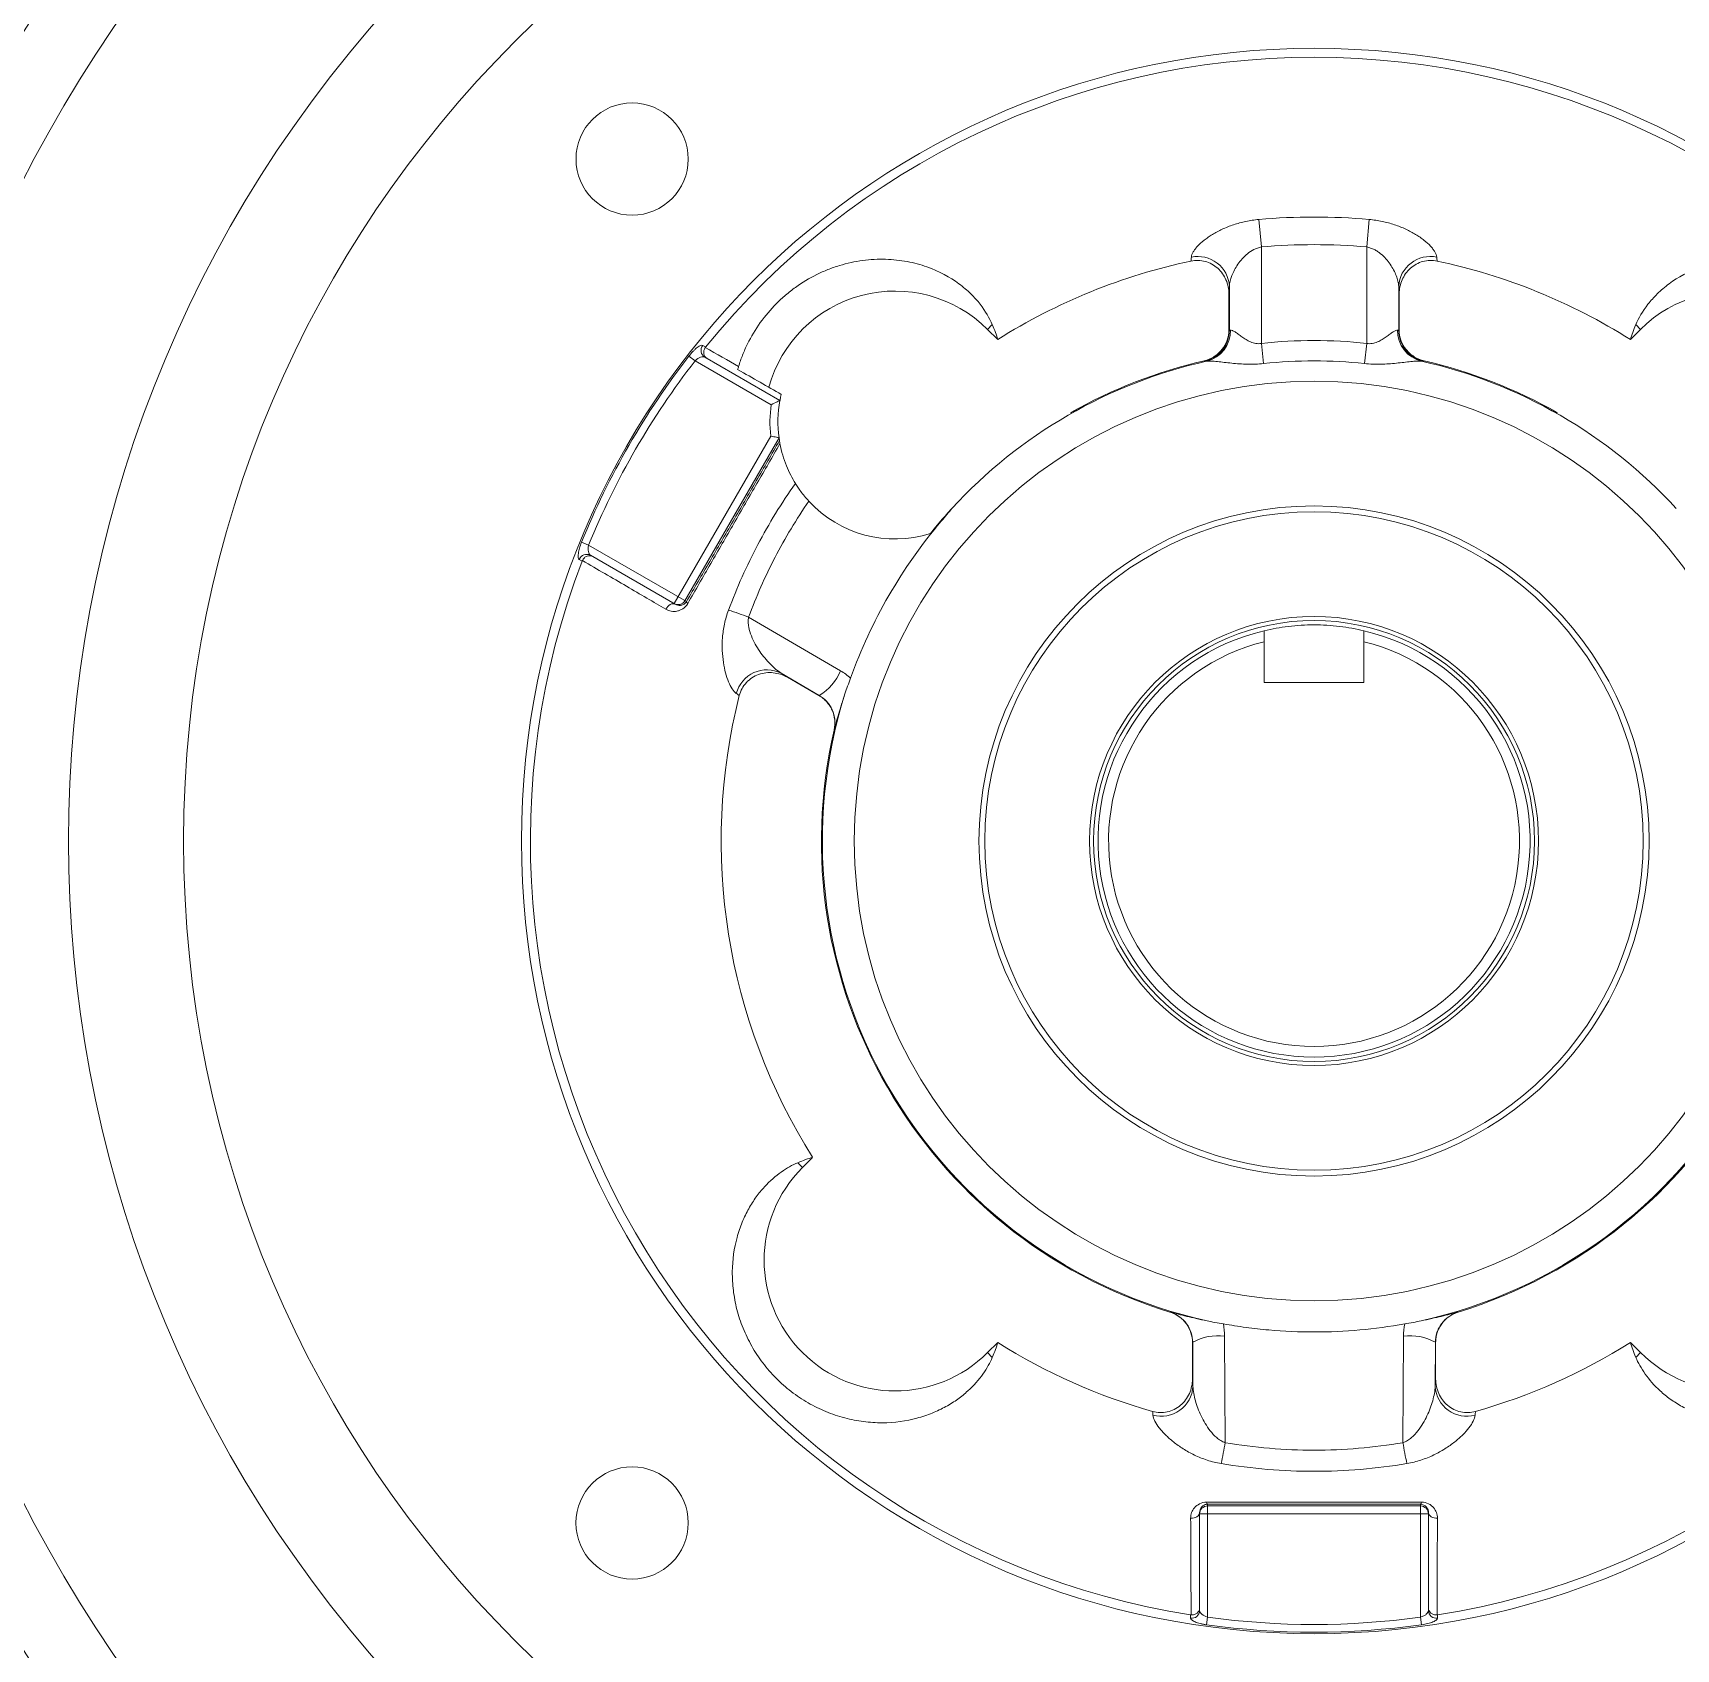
# Paper-space layout '_Right' of a CAD drawing. Header units: inches. Extents: x -10.5 to 6.1, y -6.2 to 9.6.
# Drawn here: x -4.82 to 1.36, y -3.04 to 3.04 of the extents above; entities that cross this region are included whole.
import ezdxf

# ---------------------------------------------------------------- set-up
doc = ezdxf.new("R2010")
doc.units = ezdxf.units.IN
doc.header["$MEASUREMENT"] = 0

psp = doc.layouts.new('_Right')

# ---------------------------------------------------------------- linework, layer by layer
at = {"color": 7, "linetype": 'Continuous', "lineweight": 15}
for p, q in [((-0.1981, 2.2327), (-0.2073, 2.3362)), ((0.1981, 2.2327), (0.2073, 2.3362)), ((-0.1981, 2.2327), (-0.1981, 1.8705)), ((0.1981, 1.8705), (0.1981, 2.2327)), ((-0.3201, 2.0564), (-0.3201, 1.9218)), ((-0.3181, 1.9201), (-0.3181, 2.0849)), ((0.3181, 2.0849), (0.3181, 1.9201)), ((0.3201, 2.0564), (0.3201, 1.9218)), ((-1.2094, 1.9408), (-1.2272, 1.923)), ((-1.2272, 1.923), (-1.189, 1.8848)), ((-0.3201, 1.9218), (-0.3181, 1.9201)), ((0.3181, 1.9201), (0.3201, 1.9218)), ((1.2272, 1.923), (1.189, 1.8848)), ((1.2094, 1.9408), (1.2272, 1.923)), ((-2.2974, 1.8628), (-2.2868, 1.8567)), ((-0.1901, 1.7945), (-0.1981, 1.8705)), ((0.1901, 1.7945), (0.1981, 1.8705)), ((-2.3267, 1.8052), (-2.3496, 1.8229)), ((-2.0406, 1.64), (-2.3267, 1.8052)), ((-2.2899, 1.8186), (-2.0076, 1.6556)), ((-0.4113, 1.8032), (-0.4133, 1.8048)), ((0.4133, 1.8048), (0.4113, 1.8032)), ((-0.8904, 1.6194), (-0.9143, 1.6101)), ((-0.9143, 1.6101), (-0.9117, 1.6075)), ((0.8904, 1.6194), (0.9143, 1.6101)), ((0.9143, 1.6101), (0.9117, 1.6075)), ((-2.4056, 0.8923), (-2.0421, 1.522)), ((-2.0111, 1.5157), (-2.3646, 0.9033)), ((-2.0095, 1.505), (-2.0111, 1.5157)), ((-2.7267, 1.1124), (-2.7535, 1.1233)), ((-2.7267, 1.1124), (-2.359, 0.9001)), ((-2.7514, 1.0521), (-2.762, 1.0582)), ((-2.4011, 0.8898), (-2.7199, 1.0738)), ((-2.1255, 0.8415), (-1.7804, 0.6399)), ((-0.1875, 0.5962), (-0.1875, 0.7491)), ((0.1875, 0.5962), (0.1875, 0.7491)), ((-1.8599, 0.5473), (-2.003, 0.6309)), ((-1.8611, 0.5467), (-1.9798, 0.6152)), ((0.1875, 0.5962), (-0.1875, 0.5962)), ((-1.8611, 0.5467), (-1.8599, 0.5473)), ((-1.9408, -1.2094), (-1.923, -1.2272)), ((-1.8848, -1.189), (-1.923, -1.2272)), ((-1.189, -1.8848), (-1.2272, -1.923)), ((-0.456, -1.8843), (-0.4571, -1.8852)), ((-0.4571, -1.8852), (-0.4571, -2.0222)), ((-0.4551, -2.0501), (-0.456, -1.8843)), ((-0.336, -1.8618), (-0.334, -2.2615)), ((0.334, -2.2615), (0.336, -1.8618)), ((0.456, -1.8843), (0.4551, -2.0501)), ((0.4571, -1.8852), (0.456, -1.8843)), ((0.4571, -1.8852), (0.4571, -2.0222)), ((1.189, -1.8848), (1.2272, -1.923)), ((-1.2094, -1.9408), (-1.2272, -1.923)), ((1.2094, -1.9408), (1.2272, -1.923)), ((-0.43, -2.8924), (-0.43, -2.5243)), ((0.43, -2.5295), (-0.43, -2.5295)), ((-0.4, -2.493), (-0.4, -2.9175)), ((-0.4, -2.4995), (0.4, -2.4995)), ((0.4, -2.9175), (0.4, -2.493)), ((0.43, -2.5243), (0.43, -2.8924)), ((-0.4646, -2.921), (-0.4646, -2.9088)), ((-0.4039, -2.9462), (-0.4, -2.9175)), ((0.4039, -2.9462), (0.4, -2.9175)), ((0.4646, -2.9088), (0.4646, -2.921))]:
    psp.add_line(p, q, dxfattribs=at)
at = {"color": 7, "linetype": 'Continuous', "lineweight": 15, "flags": 128}
for points in [[(-1.4028, 1.2032), (-1.4227, 1.1796), (-1.4422, 1.1556)], [(-2.4361, 0.8709), (-2.433, 0.8765), (-2.4291, 0.8814), (-2.4247, 0.8856), (-2.4199, 0.8888), (-2.4149, 0.8909), (-2.4099, 0.8918), (-2.4053, 0.8914), (-2.4011, 0.8898)], [(-0.43, -2.5243), (-0.4307, -2.5288), (-0.4327, -2.533), (-0.4359, -2.5368), (-0.4402, -2.5401), (-0.4454, -2.5426), (-0.4512, -2.5444), (-0.4574, -2.5452), (-0.4638, -2.5451)], [(0.43, -2.5243), (0.4307, -2.5288), (0.4327, -2.533), (0.4359, -2.5368), (0.4402, -2.5401), (0.4454, -2.5426), (0.4512, -2.5444), (0.4574, -2.5452), (0.4638, -2.5451)]]:
    psp.add_lwpolyline(points, dxfattribs=at)
at = {"color": 7, "linetype": 'Continuous', "lineweight": 15}
for centre, radius in [((0, 0), 4.2493), ((0, 0), 2.9794), ((-2.5633, 2.5633), 0.2109), ((0, 0), 1.7281), ((0, 0), 1.2595), ((0, 0), 1.2375), ((0, 0), 0.8438), ((0, 0), 0.8287), ((-2.5633, -2.5633), 0.211)]:
    psp.add_circle(centre, radius, dxfattribs=at)
for centre, radius, start, end in [((0, 0), 6.125, 96.43636, 165.65779), ((0, 0), 5.7545, 138.38417, 177.51004), ((0, 0), 5.7443, 138.89209, 177.78358), ((0, 0), 5.7255, 138.86442, 221.13558), ((0, 0), 5.4511, 142.27998, 217.72002), ((0, 0), 4.682, 136.49022, 223.50978), ((0, 0), 2.9457, 39.0741, 140.9259), ((0, 0), 2.3454, 84.92957, 95.07043), ((0, 0), 2.2415, 84.92957, 95.07043), ((0, 0), 2.2285, 101.98173, 122.24467), ((-0.4369, 2.0781), 0.119, 3.25124, 101.74205), ((0.4369, 2.0781), 0.119, 78.25795, 176.74876), ((0, 0), 2.2285, 57.75533, 78.01827), ((-1.5751, 1.5751), 0.492, 45, 164.63026), ((1.5751, 1.5751), 0.492, 15.36974, 135), ((-0.4381, 1.9202), 0.1201, 282.8853, 359.96507), ((-0.4321, 1.9179), 0.118, 283.79758, 1.21427), ((0.4321, 1.9179), 0.118, 178.78573, 256.20242), ((0.4381, 1.9202), 0.1201, 180.03493, 257.1147), ((-2.2745, 1.844), 0.0297, 140.50818, 238.76021), ((0, 0), 1.881, 83.95454, 96.04546), ((0, 0), 2.9738, 142.1933, 157.8067), ((0, 0), 2.9448, 142.1933, 157.8067), ((0, 0), 1.8481, 102.62492, 137.4301), ((0, 0), 1.8515, 102.8978, 119.58951), ((0, 0), 1.8045, 83.95454, 96.04546), ((0, 0), 1.8481, 42.5699, 77.37508), ((0, 0), 1.8515, 60.41049, 77.1022), ((-1.5751, 1.5751), 0.47, 172.05975, 186.48598), ((-1.5751, 1.5751), 0.44, 169.45089, 187.75571), ((-1.5751, 1.5751), 0.44, 222.56928, 287.58315), ((0, 0), 2.9457, 159.0741, 260.9259), ((-2.7342, 1.0478), 0.0297, 61.23979, 159.49182), ((0, 0), 2.9457, 279.0741, 20.9259), ((-2.3906, 0.9183), 0.03, 240.00436, 330.00436), ((-2.3492, 0.9018), 0.00996, 189.5966, 240.45293), ((-2.8069, -1.0003), 1.9638, 69.69619, 72.03231), ((0, 0), 0.8122, 103.34655, 76.65345), ((0, 0), 0.7723, 104.05168, 75.94832), ((-2.0563, 0.524), 0.1194, 63.48056, 165.07779), ((-1.9556, 0.7099), 0.1887, 300.49364, 338.23437), ((0, 0), 2.2285, 165.80522, 212.24467), ((0, 0), 1.8481, 162.5699, 257.4301), ((0, 0), 1.8481, 282.5699, 17.4301), ((0, 0), 1.8515, 167.01203, 252.98797), ((0, 0), 1.8515, 287.01203, 12.98797), ((0, 0), 5.7443, 182.21642, 221.10791), ((0, 0), 5.7545, 182.48996, 221.61583), ((-1.5751, -1.5751), 0.492, 135, 315), ((1.5751, -1.5751), 0.492, 225, 45), ((0, 0), 6.125, 194.34221, 236.07592), ((0, 0), 2.2285, 237.75533, 254.19478), ((-0.363, -2.0485), 0.1887, 81.76563, 119.50636), ((0.363, -2.0485), 0.1887, 60.49364, 98.23437), ((0, 0), 2.2285, 285.80522, 302.24467), ((-0.5743, -2.0428), 0.1194, 254.92221, 356.51944), ((0.5743, -2.0428), 0.1194, 183.48056, 285.07779), ((-2.2697, -1.9307), 1.9638, 347.96769, 350.30381), ((2.2697, -1.9307), 1.9638, 189.69619, 192.03231), ((-0.4, -2.5295), 0.03, 89.99564, 179.99564), ((-0.3937, -2.4853), 0.00996, 179.54707, 230.4034), ((0.3937, -2.4853), 0.00996, 309.5966, 0.45293), ((0.4, -2.5295), 0.03, 0.00436, 90.00436), ((-0.4597, -2.8918), 0.0297, 260.50818, 358.76021), ((0.4597, -2.8918), 0.0297, 181.23979, 279.49182), ((0, 0), 2.9738, 262.1933, 277.8067), ((0, 0), 2.9448, 262.1933, 277.8067)]:
    psp.add_arc(centre, radius, start, end, dxfattribs=at)
for points, knots in [([(-0.4611, 2.1946), (-0.4604, 2.2008), (-0.458, 2.2074), (-0.4521, 2.2178), (-0.4497, 2.2213), (-0.4442, 2.2285), (-0.4411, 2.2323), (-0.4307, 2.2434), (-0.4226, 2.2508), (-0.4086, 2.2618), (-0.4037, 2.2655), (-0.3932, 2.2727), (-0.3876, 2.2763), (-0.3704, 2.2868), (-0.3581, 2.2933), (-0.3383, 2.3025), (-0.3315, 2.3055), (-0.3174, 2.3111), (-0.31, 2.3138), (-0.2877, 2.3213), (-0.2723, 2.3255), (-0.2404, 2.3322), (-0.2239, 2.3347), (-0.2073, 2.3362)], [0, 0, 0, 0, 0.125, 0.125, 0.1875, 0.1875, 0.25, 0.25, 0.375, 0.375, 0.4375, 0.4375, 0.5, 0.5, 0.625, 0.625, 0.6875, 0.6875, 0.75, 0.75, 0.875, 0.875, 1, 1, 1, 1]), ([(0.2073, 2.3362), (0.2239, 2.3347), (0.2401, 2.3323), (0.2718, 2.3256), (0.2875, 2.3213), (0.3171, 2.3114), (0.3312, 2.3058), (0.358, 2.2934), (0.3704, 2.2868), (0.3876, 2.2764), (0.393, 2.2728), (0.4035, 2.2656), (0.4085, 2.2619), (0.4226, 2.2508), (0.4307, 2.2434), (0.441, 2.2324), (0.4441, 2.2287), (0.4496, 2.2215), (0.452, 2.2179), (0.458, 2.2074), (0.4605, 2.2008), (0.4611, 2.1946)], [0, 0, 0, 0, 0.125, 0.125, 0.25, 0.25, 0.375, 0.375, 0.5, 0.5, 0.5625, 0.5625, 0.625, 0.625, 0.75, 0.75, 0.8125, 0.8125, 0.875, 0.875, 1, 1, 1, 1]), ([(-0.1981, 2.2327), (-0.2081, 2.2309), (-0.2177, 2.2274), (-0.2351, 2.2186), (-0.243, 2.2133), (-0.2576, 2.2013), (-0.2641, 2.195), (-0.276, 2.1817), (-0.2813, 2.1748), (-0.2958, 2.1536), (-0.3033, 2.1393), (-0.3143, 2.1109), (-0.3176, 2.0973), (-0.3181, 2.0849)], [0, 0, 0, 0, 0.125, 0.125, 0.25, 0.25, 0.375, 0.375, 0.5, 0.5, 0.75, 0.75, 1, 1, 1, 1]), ([(0.3181, 2.0849), (0.3179, 2.0911), (0.3169, 2.0976), (0.3137, 2.1111), (0.3115, 2.1181), (0.3061, 2.1322), (0.3028, 2.1393), (0.2953, 2.1535), (0.2909, 2.1607), (0.2813, 2.1748), (0.276, 2.1817), (0.2641, 2.195), (0.2575, 2.2015), (0.2466, 2.2103), (0.2428, 2.2131), (0.2349, 2.2184), (0.2306, 2.2209), (0.2219, 2.2253), (0.2174, 2.2273), (0.208, 2.2305), (0.2031, 2.2318), (0.1981, 2.2327)], [0, 0, 0, 0, 0.125, 0.125, 0.25, 0.25, 0.375, 0.375, 0.5, 0.5, 0.625, 0.625, 0.75, 0.75, 0.8125, 0.8125, 0.875, 0.875, 0.9375, 0.9375, 1, 1, 1, 1]), ([(-1.2094, 1.9408), (-1.22, 1.9655), (-1.2348, 1.9914), (-1.2654, 2.0306), (-1.277, 2.0437), (-1.2969, 2.0631), (-1.3039, 2.0695), (-1.3189, 2.0822), (-1.3268, 2.0886), (-1.3685, 2.1193), (-1.4081, 2.1412), (-1.4786, 2.1662), (-1.5034, 2.1729), (-1.5552, 2.1827), (-1.5822, 2.1857), (-1.6245, 2.1869), (-1.6389, 2.1867), (-1.6679, 2.1852), (-1.6823, 2.1838), (-1.7259, 2.178), (-1.755, 2.1717), (-1.7985, 2.1584), (-1.8131, 2.1533), (-1.8417, 2.142), (-1.8558, 2.1357), (-1.8971, 2.1152), (-1.9237, 2.0993), (-1.962, 2.0718), (-1.9744, 2.0621), (-1.9983, 2.0418), (-2.0098, 2.0312), (-2.0428, 1.9981), (-2.0631, 1.9743), (-2.0998, 1.923), (-2.1157, 1.8963), (-2.1361, 1.8549), (-2.1423, 1.8409), (-2.1536, 1.8124), (-2.1586, 1.7979), (-2.1631, 1.7832)], [0, 0, 0, 0, 0.125, 0.125, 0.1875, 0.1875, 0.21875, 0.21875, 0.25, 0.25, 0.375, 0.375, 0.4375, 0.4375, 0.5, 0.5, 0.53125, 0.53125, 0.5625, 0.5625, 0.625, 0.625, 0.65625, 0.65625, 0.6875, 0.6875, 0.75, 0.75, 0.78125, 0.78125, 0.8125, 0.8125, 0.875, 0.875, 0.9375, 0.9375, 0.96875, 0.96875, 1, 1, 1, 1]), ([(-0.3201, 2.0564), (-0.3201, 2.0655), (-0.321, 2.0744), (-0.3246, 2.092), (-0.3274, 2.1007), (-0.3346, 2.1172), (-0.3389, 2.1251), (-0.3494, 2.1397), (-0.3555, 2.1466), (-0.3689, 2.1585), (-0.3762, 2.1638), (-0.3921, 2.1726), (-0.4004, 2.1759), (-0.4178, 2.1807), (-0.4269, 2.1821), (-0.4448, 2.1826), (-0.4537, 2.1818), (-0.4626, 2.1799)], [0, 0, 0, 0, 0.125, 0.125, 0.25, 0.25, 0.375, 0.375, 0.5, 0.5, 0.625, 0.625, 0.75, 0.75, 0.875, 0.875, 1, 1, 1, 1]), ([(0.4626, 2.1799), (0.4537, 2.1818), (0.4448, 2.1826), (0.4268, 2.1821), (0.4178, 2.1807), (0.4005, 2.176), (0.3921, 2.1725), (0.3762, 2.1638), (0.3689, 2.1586), (0.3555, 2.1466), (0.3495, 2.1398), (0.339, 2.1252), (0.3345, 2.1172), (0.3274, 2.1007), (0.3247, 2.0921), (0.321, 2.0745), (0.3201, 2.0654), (0.3201, 2.0564)], [0, 0, 0, 0, 0.125, 0.125, 0.25, 0.25, 0.375, 0.375, 0.5, 0.5, 0.625, 0.625, 0.75, 0.75, 0.875, 0.875, 1, 1, 1, 1]), ([(1.2094, 1.9408), (1.22, 1.9655), (1.2348, 1.9914), (1.2654, 2.0306), (1.277, 2.0437), (1.2969, 2.0631), (1.3039, 2.0695), (1.3189, 2.0822), (1.3268, 2.0886), (1.3685, 2.1193), (1.4081, 2.1412), (1.4786, 2.1662), (1.5034, 2.1729), (1.5552, 2.1827), (1.5822, 2.1857), (1.6245, 2.1869), (1.6389, 2.1867), (1.6679, 2.1852), (1.6824, 2.1838), (1.7259, 2.178), (1.755, 2.1717), (1.7985, 2.1584), (1.8131, 2.1533), (1.8417, 2.1419), (1.8558, 2.1357), (1.8972, 2.1152), (1.9237, 2.0993), (1.962, 2.0718), (1.9745, 2.0621), (1.9983, 2.0418), (2.0098, 2.0312), (2.0429, 1.9981), (2.0631, 1.9742), (2.0998, 1.923), (2.1157, 1.8963), (2.1361, 1.8549), (2.1423, 1.8409), (2.1536, 1.8124), (2.1586, 1.7978), (2.1631, 1.7832)], [0, 0, 0, 0, 0.125, 0.125, 0.1875, 0.1875, 0.21875, 0.21875, 0.25, 0.25, 0.375, 0.375, 0.4375, 0.4375, 0.5, 0.5, 0.53125, 0.53125, 0.5625, 0.5625, 0.625, 0.625, 0.65625, 0.65625, 0.6875, 0.6875, 0.75, 0.75, 0.78125, 0.78125, 0.8125, 0.8125, 0.875, 0.875, 0.9375, 0.9375, 0.96875, 0.96875, 1, 1, 1, 1]), ([(-0.4133, 1.8048), (-0.4001, 1.8079), (-0.3877, 1.813), (-0.3647, 1.8275), (-0.3547, 1.8364), (-0.3378, 1.8576), (-0.3313, 1.8693), (-0.3224, 1.895), (-0.3201, 1.9082), (-0.3201, 1.9218)], [0, 0, 0, 0, 0.25, 0.25, 0.5, 0.5, 0.75, 0.75, 1, 1, 1, 1]), ([(-0.3141, 1.9204), (-0.3123, 1.9209), (-0.3099, 1.9204), (-0.3041, 1.9179), (-0.3008, 1.916), (-0.2933, 1.9111), (-0.2892, 1.9082), (-0.2805, 1.902), (-0.2759, 1.8986), (-0.2663, 1.8918), (-0.2611, 1.8883), (-0.2503, 1.8817), (-0.2446, 1.8786), (-0.2324, 1.8732), (-0.2259, 1.8711), (-0.2156, 1.8695), (-0.2121, 1.8692), (-0.2051, 1.8694), (-0.2016, 1.8698), (-0.1981, 1.8705)], [0, 0, 0, 0, 0.125, 0.125, 0.25, 0.25, 0.375, 0.375, 0.5, 0.5, 0.625, 0.625, 0.75, 0.75, 0.875, 0.875, 0.9375, 0.9375, 1, 1, 1, 1]), ([(0.1981, 1.8705), (0.2016, 1.8698), (0.2051, 1.8694), (0.2121, 1.8692), (0.2156, 1.8695), (0.2259, 1.8711), (0.2323, 1.8732), (0.2446, 1.8785), (0.2503, 1.8817), (0.2611, 1.8883), (0.2662, 1.8918), (0.2759, 1.8986), (0.2805, 1.902), (0.2892, 1.9082), (0.2932, 1.9111), (0.3007, 1.9159), (0.3041, 1.9179), (0.3099, 1.9204), (0.3123, 1.9209), (0.3141, 1.9204)], [0, 0, 0, 0, 0.0625, 0.0625, 0.125, 0.125, 0.25, 0.25, 0.375, 0.375, 0.5, 0.5, 0.625, 0.625, 0.75, 0.75, 0.875, 0.875, 1, 1, 1, 1]), ([(0.3201, 1.9218), (0.3201, 1.9082), (0.3223, 1.895), (0.3313, 1.8693), (0.3378, 1.8576), (0.3547, 1.8364), (0.3647, 1.8275), (0.3877, 1.813), (0.4001, 1.8079), (0.4133, 1.8048)], [0, 0, 0, 0, 0.25, 0.25, 0.5, 0.5, 0.75, 0.75, 1, 1, 1, 1]), ([(-2.2974, 1.8628), (-2.2993, 1.8639), (-2.3021, 1.8637), (-2.3093, 1.8609), (-2.3137, 1.8583), (-2.3209, 1.8529), (-2.3234, 1.8508), (-2.3286, 1.8462), (-2.3312, 1.8437), (-2.3365, 1.8383), (-2.3392, 1.8354), (-2.3444, 1.8293), (-2.347, 1.8262), (-2.3496, 1.8229)], [0, 0, 0, 0, 0.25, 0.25, 0.5, 0.5, 0.625, 0.625, 0.75, 0.75, 0.875, 0.875, 1, 1, 1, 1]), ([(-2.2882, 1.8548), (-2.2906, 1.8512), (-2.2923, 1.8472), (-2.2941, 1.8391), (-2.2942, 1.835), (-2.2923, 1.8237), (-2.2881, 1.8175), (-2.2823, 1.8142)], [0, 0, 0, 0, 0.25, 0.25, 0.5, 0.5, 1, 1, 1, 1]), ([(-2.3267, 1.8052), (-2.3202, 1.8115), (-2.3127, 1.816), (-2.2995, 1.8206), (-2.2936, 1.8207), (-2.2899, 1.8186)], [0, 0, 0, 0, 0.5, 0.5, 1, 1, 1, 1]), ([(-0.1901, 1.7945), (-0.2102, 1.7924), (-0.2304, 1.7916), (-0.2705, 1.7925), (-0.2903, 1.794), (-0.3189, 1.7969), (-0.3282, 1.798), (-0.3463, 1.8), (-0.3551, 1.8011), (-0.3717, 1.8028), (-0.3794, 1.8035), (-0.3933, 1.8042), (-0.3994, 1.8041), (-0.4039, 1.8034)], [0, 0, 0, 0, 0.25, 0.25, 0.5, 0.5, 0.625, 0.625, 0.75, 0.75, 0.875, 0.875, 1, 1, 1, 1]), ([(0.4039, 1.8034), (0.3994, 1.8041), (0.3935, 1.8042), (0.3796, 1.8035), (0.3718, 1.8028), (0.347, 1.8002), (0.3285, 1.7979), (0.2905, 1.794), (0.2706, 1.7925), (0.2306, 1.7916), (0.2103, 1.7924), (0.1901, 1.7945)], [0, 0, 0, 0, 0.125, 0.125, 0.25, 0.25, 0.5, 0.5, 0.75, 0.75, 1, 1, 1, 1]), ([(-2.1667, 1.7724), (-2.1377, 1.7558), (-2.1095, 1.7397), (-2.0548, 1.7085), (-2.0283, 1.6934), (-2.0027, 1.6788)], [0, 0, 0, 0, 0.5, 0.5, 1, 1, 1, 1]), ([(-2.0027, 1.6788), (-2.0036, 1.6751), (-2.0044, 1.6716), (-2.0057, 1.6656), (-2.0062, 1.663), (-2.0074, 1.6572), (-2.0076, 1.6556), (-2.0076, 1.6556)], [0, 0, 0, 0, 0.25, 0.25, 0.5, 0.5, 1, 1, 1, 1]), ([(-2.0076, 1.6556), (-2.0076, 1.6556), (-2.0087, 1.6551), (-2.0126, 1.6533), (-2.0153, 1.6521), (-2.0249, 1.6476), (-2.0328, 1.6438), (-2.0406, 1.64)], [0, 0, 0, 0, 0.25, 0.25, 0.5, 0.5, 1, 1, 1, 1]), ([(-2.359, 0.9001), (-2.33, 0.9499), (-2.3009, 1), (-2.2425, 1.1007), (-2.2132, 1.1514), (-2.1546, 1.2527), (-2.1255, 1.3032), (-2.0673, 1.4042), (-2.0384, 1.4546), (-2.0095, 1.505)], [0, 0, 0, 0, 0.25, 0.25, 0.5, 0.5, 0.75, 0.75, 1, 1, 1, 1]), ([(-2.0075, 1.4937), (-2.0364, 1.4438), (-2.0652, 1.3938), (-2.1231, 1.2937), (-2.1521, 1.2436), (-2.21, 1.1431), (-2.2391, 1.0927), (-2.2968, 0.9925), (-2.3255, 0.9427), (-2.3541, 0.8931)], [0, 0, 0, 0, 0.25, 0.25, 0.5, 0.5, 0.75, 0.75, 1, 1, 1, 1]), ([(-2.0111, 1.5157), (-2.0111, 1.5157), (-2.012, 1.5159), (-2.0154, 1.5166), (-2.0177, 1.517), (-2.0264, 1.5188), (-2.0343, 1.5204), (-2.0421, 1.522)], [0, 0, 0, 0, 0.25, 0.25, 0.5, 0.5, 1, 1, 1, 1]), ([(-2.0095, 1.505), (-2.0094, 1.5048), (-2.0092, 1.5035), (-2.0085, 1.4994), (-2.0081, 1.4967), (-2.0075, 1.4937)], [0, 0, 0, 0, 0.5, 0.5, 1, 1, 1, 1]), ([(-2.0075, 1.4937), (-2.0018, 1.4633), (-1.9933, 1.4357), (-1.9731, 1.3855), (-1.9616, 1.3636), (-1.9497, 1.3442)], [0, 0, 0, 0, 0.5, 0.5, 1, 1, 1, 1]), ([(-2.2011, 0.8677), (-2.1695, 0.9523), (-2.1326, 1.0344), (-2.0697, 1.1536), (-2.0475, 1.1927), (-2.0004, 1.2696), (-1.9756, 1.3074), (-1.9497, 1.3442)], [0, 0, 0, 0, 0.5, 0.5, 0.75, 0.75, 1, 1, 1, 1]), ([(-1.9497, 1.3442), (-1.9471, 1.3401), (-1.9442, 1.3355), (-1.9374, 1.3254), (-1.9335, 1.3198), (-1.925, 1.3082), (-1.9204, 1.3023), (-1.9103, 1.29), (-1.9049, 1.2837), (-1.8991, 1.2774)], [0, 0, 0, 0, 0.25, 0.25, 0.5, 0.5, 0.75, 0.75, 1, 1, 1, 1]), ([(-1.8991, 1.2774), (-1.9224, 1.2435), (-1.9447, 1.2088), (-1.987, 1.1384), (-2.007, 1.1026), (-2.0636, 0.9936), (-2.0968, 0.9186), (-2.1255, 0.8415)], [0, 0, 0, 0, 0.25, 0.25, 0.5, 0.5, 1, 1, 1, 1]), ([(-1.361, 1.2502), (-1.3676, 1.243), (-1.3745, 1.2354), (-1.3885, 1.2196), (-1.3956, 1.2115), (-1.4028, 1.2032)], [0, 0, 0, 0, 0.5, 0.5, 1, 1, 1, 1]), ([(-1.361, 1.2502), (-1.3675, 1.2429), (-1.374, 1.2352), (-1.3873, 1.2193), (-1.3942, 1.2109), (-1.4012, 1.2027)], [0, 0, 0, 0, 0.5, 0.5, 1, 1, 1, 1]), ([(-1.4012, 1.2027), (-1.475, 1.1157), (-1.5407, 1.0223), (-1.656, 0.8227), (-1.7039, 0.7192), (-1.7421, 0.6122)], [0, 0, 0, 0, 0.5, 0.5, 1, 1, 1, 1]), ([(-2.7535, 1.1233), (-2.7566, 1.1157), (-2.7592, 1.1079), (-2.7623, 1.097), (-2.7632, 1.0934), (-2.7645, 1.0867), (-2.7651, 1.0835), (-2.7658, 1.0775), (-2.766, 1.0747), (-2.7661, 1.0698), (-2.766, 1.0676), (-2.7651, 1.0618), (-2.7638, 1.0593), (-2.762, 1.0582)], [0, 0, 0, 0, 0.25, 0.25, 0.375, 0.375, 0.5, 0.5, 0.625, 0.625, 0.75, 0.75, 1, 1, 1, 1]), ([(-2.7199, 1.0738), (-2.7236, 1.076), (-2.7264, 1.0811), (-2.7284, 1.0914), (-2.7287, 1.0953), (-2.7284, 1.1036), (-2.7278, 1.108), (-2.7267, 1.1124)], [0, 0, 0, 0, 0.5, 0.5, 0.75, 0.75, 1, 1, 1, 1]), ([(-2.7504, 1.0543), (-2.7485, 1.0582), (-2.7459, 1.0616), (-2.7398, 1.0672), (-2.7362, 1.0694), (-2.7255, 1.0734), (-2.7181, 1.0728), (-2.7123, 1.0694)], [0, 0, 0, 0, 0.25, 0.25, 0.5, 0.5, 1, 1, 1, 1]), ([(-2.4361, 0.8709), (-2.4593, 0.8845), (-2.4833, 0.8985), (-2.5329, 0.9275), (-2.5585, 0.9424), (-2.6374, 0.9884), (-2.6928, 1.0207), (-2.7504, 1.0543)], [0, 0, 0, 0, 0.25, 0.25, 0.5, 0.5, 1, 1, 1, 1]), ([(-2.4361, 0.8709), (-2.4298, 0.8672), (-2.423, 0.8648), (-2.4092, 0.8625), (-2.4019, 0.8625), (-2.391, 0.8647), (-2.3873, 0.8657), (-2.3801, 0.8687), (-2.3764, 0.8706), (-2.3659, 0.8777), (-2.3592, 0.8843), (-2.3541, 0.8931)], [0, 0, 0, 0, 0.25, 0.25, 0.5, 0.5, 0.625, 0.625, 0.75, 0.75, 1, 1, 1, 1]), ([(-2.359, 0.9001), (-2.3608, 0.897), (-2.3629, 0.8948), (-2.3668, 0.8913), (-2.3687, 0.89), (-2.3744, 0.887), (-2.378, 0.8861), (-2.385, 0.8853), (-2.3884, 0.8855), (-2.395, 0.8868), (-2.3981, 0.888), (-2.4011, 0.8898)], [0, 0, 0, 0, 0.125, 0.125, 0.25, 0.25, 0.5, 0.5, 0.75, 0.75, 1, 1, 1, 1]), ([(-2.2011, 0.8677), (-2.2044, 0.8591), (-2.2072, 0.8504), (-2.2122, 0.833), (-2.2144, 0.8242), (-2.2199, 0.7982), (-2.2222, 0.7811), (-2.2248, 0.7475), (-2.225, 0.7314), (-2.2238, 0.7005), (-2.2223, 0.6856), (-2.2181, 0.6575), (-2.2154, 0.6443), (-2.209, 0.62), (-2.2052, 0.6087), (-2.1968, 0.5884), (-2.1923, 0.5795), (-2.1825, 0.5648), (-2.1773, 0.5589), (-2.1717, 0.5548)], [0, 0, 0, 0, 0.0625, 0.0625, 0.125, 0.125, 0.25, 0.25, 0.375, 0.375, 0.5, 0.5, 0.625, 0.625, 0.75, 0.75, 0.875, 0.875, 1, 1, 1, 1]), ([(-2.003, 0.6309), (-2.0173, 0.6397), (-2.0313, 0.6517), (-2.0516, 0.6725), (-2.0582, 0.68), (-2.0711, 0.6957), (-2.0774, 0.704), (-2.0894, 0.7214), (-2.0952, 0.7306), (-2.1059, 0.7499), (-2.1108, 0.7599), (-2.1193, 0.7812), (-2.1229, 0.7925), (-2.1261, 0.8102), (-2.1268, 0.8163), (-2.1271, 0.8288), (-2.1267, 0.8351), (-2.1255, 0.8415)], [0, 0, 0, 0, 0.25, 0.25, 0.375, 0.375, 0.5, 0.5, 0.625, 0.625, 0.75, 0.75, 0.875, 0.875, 0.9375, 0.9375, 1, 1, 1, 1]), ([(-0.1875, 0.7903), (-0.1581, 0.7973), (-0.1278, 0.8028), (-0.0807, 0.8084), (-0.0648, 0.8098), (-0.0324, 0.8118), (-0.0162, 0.8122), (0.0321, 0.8123), (0.064, 0.8104), (0.1276, 0.8028), (0.1581, 0.7973), (0.1875, 0.7903)], [0, 0, 0, 0, 0.25, 0.25, 0.375, 0.375, 0.5, 0.5, 0.75, 0.75, 1, 1, 1, 1]), ([(-1.9798, 0.6152), (-1.988, 0.6199), (-1.9965, 0.6237), (-2.0141, 0.6295), (-2.0234, 0.6314), (-2.042, 0.6333), (-2.0512, 0.6333), (-2.0698, 0.6311), (-2.079, 0.629), (-2.0965, 0.6227), (-2.1049, 0.6185), (-2.1206, 0.6083), (-2.1276, 0.6023), (-2.1403, 0.5885), (-2.1458, 0.5808), (-2.1547, 0.5644), (-2.1581, 0.5556), (-2.1604, 0.5465)], [0, 0, 0, 0, 0.125, 0.125, 0.25, 0.25, 0.375, 0.375, 0.5, 0.5, 0.625, 0.625, 0.75, 0.75, 0.875, 0.875, 1, 1, 1, 1]), ([(-1.7421, 0.6122), (-1.7458, 0.6019), (-1.7495, 0.592), (-1.7567, 0.5725), (-1.7601, 0.5629), (-1.7632, 0.5536)], [0, 0, 0, 0, 0.5, 0.5, 1, 1, 1, 1]), ([(-1.8038, 0.418), (-1.8012, 0.4304), (-1.8005, 0.4428), (-1.8032, 0.468), (-1.8064, 0.4801), (-1.8141, 0.4973), (-1.8171, 0.5029), (-1.8239, 0.5134), (-1.8277, 0.5184), (-1.8361, 0.5277), (-1.8407, 0.5321), (-1.8505, 0.54), (-1.8557, 0.5436), (-1.8611, 0.5467)], [0, 0, 0, 0, 0.25, 0.25, 0.5, 0.5, 0.625, 0.625, 0.75, 0.75, 0.875, 0.875, 1, 1, 1, 1]), ([(-1.8038, 0.418), (-1.801, 0.4307), (-1.8004, 0.4438), (-1.803, 0.469), (-1.8063, 0.4813), (-1.814, 0.4985), (-1.8169, 0.504), (-1.8236, 0.5144), (-1.8274, 0.5193), (-1.8396, 0.533), (-1.8492, 0.541), (-1.8599, 0.5473)], [0, 0, 0, 0, 0.25, 0.25, 0.5, 0.5, 0.625, 0.625, 0.75, 0.75, 1, 1, 1, 1]), ([(-1.7632, 0.5536), (-1.7679, 0.5394), (-1.772, 0.5263), (-1.7797, 0.5017), (-1.7832, 0.4901), (-1.7898, 0.4681), (-1.7928, 0.4576), (-1.7972, 0.442), (-1.7986, 0.4369), (-1.8014, 0.4265), (-1.8028, 0.4213), (-1.8042, 0.4161)], [0, 0, 0, 0, 0.25, 0.25, 0.5, 0.5, 0.75, 0.75, 0.875, 0.875, 1, 1, 1, 1]), ([(-1.9408, -1.2094), (-1.9608, -1.218), (-1.9817, -1.2294), (-2.0238, -1.2591), (-2.0452, -1.2774), (-2.0712, -1.3059), (-2.0764, -1.3119), (-2.0867, -1.3244), (-2.0917, -1.331), (-2.1066, -1.3515), (-2.116, -1.3662), (-2.1337, -1.3978), (-2.1419, -1.4147), (-2.1568, -1.4509), (-2.1634, -1.4702), (-2.1798, -1.5303), (-2.1862, -1.5735), (-2.1868, -1.6311), (-2.1865, -1.6428), (-2.1852, -1.6663), (-2.1842, -1.678), (-2.1799, -1.7133), (-2.1755, -1.7369), (-2.1664, -1.7722), (-2.163, -1.784), (-2.1552, -1.8075), (-2.1509, -1.8193), (-2.1369, -1.854), (-2.126, -1.8765), (-2.1013, -1.92), (-2.0874, -1.9411), (-2.0564, -1.9819), (-2.0398, -2.0011), (-2.0041, -2.037), (-1.9852, -2.0537), (-1.9549, -2.077), (-1.9445, -2.0845), (-1.9234, -2.0986), (-1.9127, -2.1053), (-1.8801, -2.1241), (-1.8577, -2.1352), (-1.8118, -2.1542), (-1.788, -2.1622), (-1.7407, -2.1747), (-1.7171, -2.1793), (-1.6817, -2.1838), (-1.67, -2.1849), (-1.6465, -2.1864), (-1.6347, -2.1867), (-1.5769, -2.1865), (-1.5333, -2.1803), (-1.4825, -2.1668), (-1.4726, -2.1638), (-1.4533, -2.1574), (-1.444, -2.1539), (-1.4168, -2.1429), (-1.3998, -2.1347), (-1.3678, -2.117), (-1.3528, -2.1075), (-1.3254, -2.0877), (-1.3129, -2.0775), (-1.2786, -2.0464), (-1.2599, -2.0249), (-1.2295, -1.982), (-1.218, -1.9609), (-1.2094, -1.9408)], [0, 0, 0, 0, 0.0625, 0.0625, 0.125, 0.125, 0.140625, 0.140625, 0.15625, 0.15625, 0.1875, 0.1875, 0.21875, 0.21875, 0.25, 0.25, 0.3125, 0.3125, 0.328125, 0.328125, 0.34375, 0.34375, 0.375, 0.375, 0.390625, 0.390625, 0.40625, 0.40625, 0.4375, 0.4375, 0.46875, 0.46875, 0.5, 0.5, 0.53125, 0.53125, 0.546875, 0.546875, 0.5625, 0.5625, 0.59375, 0.59375, 0.625, 0.625, 0.65625, 0.65625, 0.671875, 0.671875, 0.6875, 0.6875, 0.75, 0.75, 0.765625, 0.765625, 0.78125, 0.78125, 0.8125, 0.8125, 0.84375, 0.84375, 0.875, 0.875, 0.9375, 0.9375, 1, 1, 1, 1]), ([(1.9408, -1.2094), (1.9608, -1.218), (1.9817, -1.2294), (2.0238, -1.2591), (2.0452, -1.2774), (2.0712, -1.3059), (2.0764, -1.3119), (2.0867, -1.3244), (2.0917, -1.331), (2.1066, -1.3515), (2.116, -1.3662), (2.1337, -1.3978), (2.1419, -1.4147), (2.1568, -1.4509), (2.1634, -1.4702), (2.1798, -1.5303), (2.1862, -1.5735), (2.1868, -1.6311), (2.1865, -1.6428), (2.1852, -1.6663), (2.1842, -1.678), (2.1799, -1.7133), (2.1755, -1.7369), (2.1664, -1.7722), (2.163, -1.784), (2.1552, -1.8075), (2.1509, -1.8193), (2.1369, -1.854), (2.126, -1.8765), (2.1013, -1.92), (2.0874, -1.9411), (2.0564, -1.9819), (2.0398, -2.0011), (2.0041, -2.037), (1.9852, -2.0537), (1.9549, -2.077), (1.9445, -2.0845), (1.9234, -2.0986), (1.9127, -2.1053), (1.8801, -2.1241), (1.8577, -2.1352), (1.8118, -2.1542), (1.788, -2.1622), (1.7407, -2.1747), (1.7171, -2.1793), (1.6817, -2.1838), (1.67, -2.1849), (1.6465, -2.1864), (1.6347, -2.1867), (1.5769, -2.1865), (1.5333, -2.1803), (1.4825, -2.1668), (1.4726, -2.1638), (1.4533, -2.1574), (1.444, -2.1539), (1.4168, -2.1429), (1.3998, -2.1347), (1.3678, -2.117), (1.3528, -2.1075), (1.3254, -2.0877), (1.3129, -2.0775), (1.2786, -2.0464), (1.2599, -2.0249), (1.2295, -1.982), (1.218, -1.9609), (1.2094, -1.9408)], [0, 0, 0, 0, 0.0625, 0.0625, 0.125, 0.125, 0.140625, 0.140625, 0.15625, 0.15625, 0.1875, 0.1875, 0.21875, 0.21875, 0.25, 0.25, 0.3125, 0.3125, 0.328125, 0.328125, 0.34375, 0.34375, 0.375, 0.375, 0.390625, 0.390625, 0.40625, 0.40625, 0.4375, 0.4375, 0.46875, 0.46875, 0.5, 0.5, 0.53125, 0.53125, 0.546875, 0.546875, 0.5625, 0.5625, 0.59375, 0.59375, 0.625, 0.625, 0.65625, 0.65625, 0.671875, 0.671875, 0.6875, 0.6875, 0.75, 0.75, 0.765625, 0.765625, 0.78125, 0.78125, 0.8125, 0.8125, 0.84375, 0.84375, 0.875, 0.875, 0.9375, 0.9375, 1, 1, 1, 1]), ([(-0.4022, -1.8038), (-0.4168, -1.8007), (-0.4302, -1.7978), (-0.4554, -1.7921), (-0.4672, -1.7893), (-0.4896, -1.784), (-0.5002, -1.7814), (-0.5158, -1.7774), (-0.521, -1.7761), (-0.5313, -1.7733), (-0.5365, -1.7719), (-0.5417, -1.7705)], [0, 0, 0, 0, 0.25, 0.25, 0.5, 0.5, 0.75, 0.75, 0.875, 0.875, 1, 1, 1, 1]), ([(-0.456, -1.8843), (-0.4561, -1.872), (-0.4581, -1.8597), (-0.4659, -1.8363), (-0.4717, -1.8251), (-0.4863, -1.805), (-0.4954, -1.7959), (-0.5159, -1.7811), (-0.5275, -1.7751), (-0.5399, -1.7711)], [0, 0, 0, 0, 0.25, 0.25, 0.5, 0.5, 0.75, 0.75, 1, 1, 1, 1]), ([(-0.4571, -1.8852), (-0.4571, -1.8725), (-0.4591, -1.8602), (-0.4668, -1.8362), (-0.4725, -1.8249), (-0.4836, -1.8097), (-0.4877, -1.8048), (-0.4966, -1.796), (-0.5013, -1.7919), (-0.5115, -1.7845), (-0.5169, -1.7812), (-0.5281, -1.7755), (-0.5339, -1.7731), (-0.5399, -1.7711)], [0, 0, 0, 0, 0.25, 0.25, 0.5, 0.5, 0.625, 0.625, 0.75, 0.75, 0.875, 0.875, 1, 1, 1, 1]), ([(0.4022, -1.8038), (0.4168, -1.8007), (0.4302, -1.7978), (0.4553, -1.7921), (0.4671, -1.7894), (0.4895, -1.784), (0.5001, -1.7814), (0.5158, -1.7774), (0.521, -1.7761), (0.5313, -1.7733), (0.5365, -1.7719), (0.5417, -1.7705)], [0, 0, 0, 0, 0.25, 0.25, 0.5, 0.5, 0.75, 0.75, 0.875, 0.875, 1, 1, 1, 1]), ([(0.5399, -1.7711), (0.5275, -1.7751), (0.5158, -1.7811), (0.4954, -1.796), (0.4863, -1.805), (0.4753, -1.8202), (0.472, -1.8255), (0.4663, -1.8365), (0.464, -1.8422), (0.4582, -1.8596), (0.4561, -1.872), (0.456, -1.8843)], [0, 0, 0, 0, 0.25, 0.25, 0.5, 0.5, 0.625, 0.625, 0.75, 0.75, 1, 1, 1, 1]), ([(0.5399, -1.7711), (0.5279, -1.775), (0.5168, -1.7807), (0.4963, -1.7956), (0.4874, -1.8044), (0.4763, -1.8197), (0.473, -1.8251), (0.4673, -1.8363), (0.465, -1.842), (0.4611, -1.854), (0.4596, -1.8602), (0.4576, -1.8726), (0.4571, -1.8788), (0.4571, -1.8852)], [0, 0, 0, 0, 0.25, 0.25, 0.5, 0.5, 0.625, 0.625, 0.75, 0.75, 0.875, 0.875, 1, 1, 1, 1]), ([(-0.4022, -1.8038), (-0.3926, -1.8058), (-0.3827, -1.8075), (-0.3623, -1.8111), (-0.3516, -1.8129), (-0.3409, -1.8148)], [0, 0, 0, 0, 0.5, 0.5, 1, 1, 1, 1]), ([(-0.3409, -1.8148), (-0.3126, -1.82), (-0.2843, -1.8245), (-0.2273, -1.8322), (-0.1986, -1.8354), (-0.1127, -1.843), (-0.0556, -1.8455), (0.1152, -1.8454), (0.2284, -1.8353), (0.3409, -1.8148)], [0, 0, 0, 0, 0.125, 0.125, 0.25, 0.25, 0.5, 0.5, 1, 1, 1, 1]), ([(0.3409, -1.8148), (0.3516, -1.8129), (0.3621, -1.8111), (0.3826, -1.8075), (0.3926, -1.8058), (0.4022, -1.8038)], [0, 0, 0, 0, 0.5, 0.5, 1, 1, 1, 1]), ([(-0.607, -2.1442), (-0.5979, -2.1468), (-0.5887, -2.1482), (-0.5701, -2.1487), (-0.5606, -2.1478), (-0.5425, -2.1438), (-0.5336, -2.1406), (-0.5169, -2.1323), (-0.5092, -2.1271), (-0.4948, -2.115), (-0.4884, -2.1082), (-0.4773, -2.0933), (-0.4725, -2.0851), (-0.4611, -2.0596), (-0.4571, -2.041), (-0.4571, -2.0222)], [0, 0, 0, 0, 0.125, 0.125, 0.25, 0.25, 0.375, 0.375, 0.5, 0.5, 0.625, 0.625, 0.75, 0.75, 1, 1, 1, 1]), ([(0.4571, -2.0222), (0.4571, -2.0316), (0.4581, -2.0409), (0.4619, -2.059), (0.4649, -2.0681), (0.4725, -2.0851), (0.4772, -2.0931), (0.4883, -2.1081), (0.4948, -2.115), (0.5089, -2.127), (0.5168, -2.1322), (0.5335, -2.1406), (0.5423, -2.1437), (0.5605, -2.1478), (0.5699, -2.1487), (0.5885, -2.1482), (0.5979, -2.1468), (0.607, -2.1442)], [0, 0, 0, 0, 0.125, 0.125, 0.25, 0.25, 0.375, 0.375, 0.5, 0.5, 0.625, 0.625, 0.75, 0.75, 0.875, 0.875, 1, 1, 1, 1]), ([(-0.334, -2.2615), (-0.3401, -2.2594), (-0.3457, -2.2566), (-0.3563, -2.2502), (-0.3613, -2.2465), (-0.3752, -2.2347), (-0.3831, -2.226), (-0.3973, -2.208), (-0.4036, -2.1987), (-0.4149, -2.1798), (-0.4199, -2.1703), (-0.4335, -2.1416), (-0.4407, -2.1224), (-0.4486, -2.0944), (-0.4507, -2.0853), (-0.4539, -2.0673), (-0.4549, -2.0585), (-0.4551, -2.0501)], [0, 0, 0, 0, 0.0625, 0.0625, 0.125, 0.125, 0.25, 0.25, 0.375, 0.375, 0.5, 0.5, 0.75, 0.75, 0.875, 0.875, 1, 1, 1, 1]), ([(0.4551, -2.0501), (0.4546, -2.0669), (0.4513, -2.085), (0.4434, -2.113), (0.4403, -2.1225), (0.4331, -2.1415), (0.429, -2.1511), (0.4199, -2.1702), (0.4149, -2.1798), (0.4036, -2.1987), (0.3973, -2.208), (0.3831, -2.226), (0.3751, -2.2347), (0.3614, -2.2464), (0.3565, -2.25), (0.3458, -2.2566), (0.3401, -2.2594), (0.334, -2.2615)], [0, 0, 0, 0, 0.25, 0.25, 0.375, 0.375, 0.5, 0.5, 0.625, 0.625, 0.75, 0.75, 0.875, 0.875, 0.9375, 0.9375, 1, 1, 1, 1]), ([(-0.6054, -2.1582), (-0.6047, -2.1651), (-0.6021, -2.1727), (-0.5941, -2.1887), (-0.5887, -2.197), (-0.5787, -2.2099), (-0.5751, -2.2143), (-0.5672, -2.2231), (-0.5629, -2.2276), (-0.5494, -2.241), (-0.5394, -2.25), (-0.5173, -2.2675), (-0.5052, -2.2761), (-0.4788, -2.2928), (-0.4647, -2.3007), (-0.4421, -2.3115), (-0.4343, -2.3149), (-0.4182, -2.3214), (-0.4099, -2.3244), (-0.3847, -2.3327), (-0.3673, -2.3371), (-0.3491, -2.3401)], [0, 0, 0, 0, 0.125, 0.125, 0.25, 0.25, 0.3125, 0.3125, 0.375, 0.375, 0.5, 0.5, 0.625, 0.625, 0.75, 0.75, 0.8125, 0.8125, 0.875, 0.875, 1, 1, 1, 1]), ([(0.3491, -2.3401), (0.3582, -2.3386), (0.3671, -2.3367), (0.3847, -2.3323), (0.3934, -2.3298), (0.4187, -2.3216), (0.4347, -2.3151), (0.4651, -2.3005), (0.4791, -2.2926), (0.5052, -2.2761), (0.5174, -2.2674), (0.5397, -2.2497), (0.5497, -2.2408), (0.5676, -2.223), (0.5755, -2.2141), (0.5889, -2.1967), (0.5942, -2.1884), (0.6021, -2.1725), (0.6047, -2.1651), (0.6054, -2.1582)], [0, 0, 0, 0, 0.0625, 0.0625, 0.125, 0.125, 0.25, 0.25, 0.375, 0.375, 0.5, 0.5, 0.625, 0.625, 0.75, 0.75, 0.875, 0.875, 1, 1, 1, 1]), ([(-0.334, -2.2615), (-0.2788, -2.2708), (-0.2232, -2.2778), (-0.1115, -2.2872), (-0.0556, -2.2896), (0.056, -2.2896), (0.1117, -2.2872), (0.2231, -2.2779), (0.2788, -2.2708), (0.334, -2.2615)], [0, 0, 0, 0, 0.25, 0.25, 0.5, 0.5, 0.75, 0.75, 1, 1, 1, 1]), ([(0.3491, -2.3401), (0.2913, -2.3497), (0.2331, -2.357), (0.1168, -2.3666), (0.0585, -2.3691), (-0.0581, -2.3691), (-0.1165, -2.3667), (-0.2333, -2.357), (-0.2913, -2.3497), (-0.3491, -2.3401)], [0, 0, 0, 0, 0.25, 0.25, 0.5, 0.5, 0.75, 0.75, 1, 1, 1, 1]), ([(-0.4036, -2.4853), (-0.4137, -2.4852), (-0.4229, -2.4878), (-0.4381, -2.4953), (-0.4443, -2.5003), (-0.454, -2.5114), (-0.4577, -2.5177), (-0.4626, -2.5309), (-0.4638, -2.5379), (-0.4638, -2.5451)], [0, 0, 0, 0, 0.25, 0.25, 0.5, 0.5, 0.75, 0.75, 1, 1, 1, 1]), ([(-0.43, -2.5243), (-0.43, -2.5209), (-0.4295, -2.5175), (-0.4274, -2.5112), (-0.4258, -2.5081), (-0.4217, -2.5025), (-0.419, -2.4998), (-0.4136, -2.4964), (-0.4115, -2.4953), (-0.4078, -2.4941), (-0.4064, -2.4937), (-0.4035, -2.4932), (-0.4018, -2.493), (-0.4, -2.493)], [0, 0, 0, 0, 0.25, 0.25, 0.5, 0.5, 0.75, 0.75, 0.875, 0.875, 0.9375, 0.9375, 1, 1, 1, 1]), ([(-0.4036, -2.4853), (-0.3369, -2.4853), (-0.27, -2.4854), (-0.1357, -2.4855), (-0.0682, -2.4855), (0.0674, -2.4855), (0.1352, -2.4855), (0.2699, -2.4854), (0.3369, -2.4853), (0.4036, -2.4853)], [0, 0, 0, 0, 0.25, 0.25, 0.5, 0.5, 0.75, 0.75, 1, 1, 1, 1]), ([(0.4, -2.493), (0.3339, -2.4928), (0.2676, -2.4926), (0.1343, -2.4924), (0.0673, -2.4923), (-0.0673, -2.4923), (-0.1342, -2.4924), (-0.2675, -2.4926), (-0.3339, -2.4928), (-0.4, -2.493)], [0, 0, 0, 0, 0.25, 0.25, 0.5, 0.5, 0.75, 0.75, 1, 1, 1, 1]), ([(0.4, -2.493), (0.4036, -2.493), (0.4065, -2.4937), (0.4115, -2.4954), (0.4136, -2.4964), (0.419, -2.4998), (0.4216, -2.5024), (0.4258, -2.5081), (0.4274, -2.5112), (0.4294, -2.5175), (0.43, -2.5209), (0.43, -2.5243)], [0, 0, 0, 0, 0.125, 0.125, 0.25, 0.25, 0.5, 0.5, 0.75, 0.75, 1, 1, 1, 1]), ([(0.4638, -2.5451), (0.4638, -2.5379), (0.4625, -2.5308), (0.4577, -2.5176), (0.454, -2.5113), (0.4467, -2.503), (0.4439, -2.5004), (0.4377, -2.4955), (0.4342, -2.4933), (0.4229, -2.4877), (0.4137, -2.4852), (0.4036, -2.4853)], [0, 0, 0, 0, 0.25, 0.25, 0.5, 0.5, 0.625, 0.625, 0.75, 0.75, 1, 1, 1, 1]), ([(-0.4622, -2.9091), (-0.4625, -2.8423), (-0.4627, -2.7785), (-0.4632, -2.6567), (-0.4635, -2.599), (-0.4638, -2.5451)], [0, 0, 0, 0, 0.5, 0.5, 1, 1, 1, 1]), ([(0.4638, -2.5451), (0.4637, -2.572), (0.4635, -2.5999), (0.4633, -2.6573), (0.4631, -2.6869), (0.4627, -2.7782), (0.4625, -2.8424), (0.4622, -2.9091)], [0, 0, 0, 0, 0.25, 0.25, 0.5, 0.5, 1, 1, 1, 1]), ([(-0.4622, -2.9091), (-0.4579, -2.9094), (-0.4535, -2.9088), (-0.4456, -2.9063), (-0.442, -2.9044), (-0.4332, -2.897), (-0.43, -2.8903), (-0.43, -2.8836)], [0, 0, 0, 0, 0.25, 0.25, 0.5, 0.5, 1, 1, 1, 1]), ([(-0.4, -2.9175), (-0.4087, -2.9151), (-0.4164, -2.9109), (-0.4269, -2.9017), (-0.43, -2.8967), (-0.43, -2.8924)], [0, 0, 0, 0, 0.5, 0.5, 1, 1, 1, 1]), ([(0.43, -2.8924), (0.43, -2.8967), (0.427, -2.9016), (0.419, -2.9086), (0.4158, -2.9108), (0.4085, -2.9147), (0.4043, -2.9163), (0.4, -2.9175)], [0, 0, 0, 0, 0.5, 0.5, 0.75, 0.75, 1, 1, 1, 1]), ([(0.4622, -2.9091), (0.4579, -2.9094), (0.4535, -2.9088), (0.4456, -2.9063), (0.442, -2.9044), (0.4332, -2.897), (0.43, -2.8903), (0.43, -2.8836)], [0, 0, 0, 0, 0.25, 0.25, 0.5, 0.5, 1, 1, 1, 1]), ([(-0.4646, -2.921), (-0.4645, -2.9232), (-0.4629, -2.9256), (-0.4569, -2.9304), (-0.4525, -2.9329), (-0.4442, -2.9364), (-0.4411, -2.9375), (-0.4346, -2.9397), (-0.4311, -2.9407), (-0.4237, -2.9426), (-0.4199, -2.9435), (-0.412, -2.945), (-0.408, -2.9457), (-0.4039, -2.9462)], [0, 0, 0, 0, 0.25, 0.25, 0.5, 0.5, 0.625, 0.625, 0.75, 0.75, 0.875, 0.875, 1, 1, 1, 1]), ([(0.4039, -2.9462), (0.4121, -2.9451), (0.4201, -2.9435), (0.4311, -2.9407), (0.4346, -2.9397), (0.4412, -2.9375), (0.4442, -2.9364), (0.4497, -2.934), (0.4523, -2.9328), (0.4566, -2.9304), (0.4584, -2.9292), (0.463, -2.9255), (0.4645, -2.9232), (0.4646, -2.921)], [0, 0, 0, 0, 0.25, 0.25, 0.375, 0.375, 0.5, 0.5, 0.625, 0.625, 0.75, 0.75, 1, 1, 1, 1])]:
    psp.add_open_spline(points, degree=3, knots=knots, dxfattribs=at)
for points in [[(-0.4626, 2.1799), (-0.4621, 2.1846), (-0.4616, 2.1895), (-0.4611, 2.1946)], [(0.4611, 2.1946), (0.4616, 2.1895), (0.4621, 2.1846), (0.4626, 2.1799)], [(-0.3181, 2.0849), (-0.3187, 2.0747), (-0.3194, 2.0652), (-0.3201, 2.0564)], [(0.3201, 2.0564), (0.3194, 2.0652), (0.3187, 2.0747), (0.3181, 2.0849)], [(-1.2094, 1.9408), (-1.2006, 1.9203), (-1.1938, 1.9016), (-1.189, 1.8848)], [(-0.3181, 1.9201), (-0.3178, 1.9197), (-0.3165, 1.9199), (-0.3141, 1.9204)], [(0.3141, 1.9204), (0.3165, 1.9199), (0.3178, 1.9197), (0.3181, 1.9201)], [(1.189, 1.8848), (1.1938, 1.9017), (1.2006, 1.9203), (1.2094, 1.9408)], [(-2.2868, 1.8567), (-2.2873, 1.8561), (-2.2878, 1.8555), (-2.2882, 1.8548)], [(-2.2882, 1.8548), (-2.2452, 1.8302), (-2.2034, 1.8063), (-2.1631, 1.7832)], [(-0.4039, 1.8034), (-0.4084, 1.8029), (-0.4109, 1.8028), (-0.4113, 1.8032)], [(0.4113, 1.8032), (0.4109, 1.8028), (0.4084, 1.8029), (0.4039, 1.8034)], [(-2.1631, 1.7832), (-2.1641, 1.7796), (-2.1654, 1.7759), (-2.1667, 1.7724)], [(-2.0111, 1.5157), (-2.0111, 1.5157), (-2.0111, 1.5157), (-2.0111, 1.5157)], [(-1.4012, 1.2027), (-1.4017, 1.2028), (-1.4022, 1.203), (-1.4028, 1.2032)], [(-2.7504, 1.0543), (-2.7508, 1.0536), (-2.7511, 1.0528), (-2.7514, 1.0521)], [(-0.1875, 0.7903), (-0.1875, 0.7766), (-0.1875, 0.7629), (-0.1875, 0.7491)], [(0.1875, 0.7491), (0.1875, 0.7629), (0.1875, 0.7766), (0.1875, 0.7903)], [(-2.003, 0.6309), (-1.9947, 0.6254), (-1.987, 0.6201), (-1.9798, 0.6152)], [(-1.7804, 0.6399), (-1.7667, 0.6319), (-1.754, 0.6227), (-1.7421, 0.6122)], [(-2.1604, 0.5465), (-2.1641, 0.5492), (-2.1678, 0.5519), (-2.1717, 0.5548)], [(-1.8038, 0.418), (-1.8039, 0.4174), (-1.804, 0.4168), (-1.8042, 0.4161)], [(-1.9408, -1.2094), (-1.9203, -1.2006), (-1.9016, -1.1938), (-1.8848, -1.189)], [(-0.5417, -1.7705), (-0.5411, -1.7707), (-0.5405, -1.7709), (-0.5399, -1.7711)], [(0.5399, -1.7711), (0.5405, -1.7709), (0.5411, -1.7707), (0.5417, -1.7705)], [(-0.3409, -1.8148), (-0.3377, -1.8303), (-0.3361, -1.846), (-0.336, -1.8618)], [(0.336, -1.8618), (0.3361, -1.846), (0.3377, -1.8303), (0.3409, -1.8148)], [(-1.2094, -1.9408), (-1.2006, -1.9203), (-1.1938, -1.9017), (-1.189, -1.8848)], [(1.2094, -1.9408), (1.2006, -1.9203), (1.1938, -1.9016), (1.189, -1.8848)], [(-0.4571, -2.0222), (-0.4564, -2.0309), (-0.4558, -2.0402), (-0.4551, -2.0501)], [(0.4551, -2.0501), (0.4558, -2.0402), (0.4564, -2.0309), (0.4571, -2.0222)], [(-0.6054, -2.1582), (-0.6059, -2.1534), (-0.6064, -2.1487), (-0.607, -2.1442)], [(0.607, -2.1442), (0.6064, -2.1487), (0.6059, -2.1534), (0.6054, -2.1582)], [(-0.4646, -2.9088), (-0.4638, -2.909), (-0.463, -2.909), (-0.4622, -2.9091)], [(0.4622, -2.9091), (0.463, -2.909), (0.4638, -2.909), (0.4646, -2.9088)]]:
    psp.add_open_spline(points, degree=3, dxfattribs=at)

doc.saveas('drawing.dxf')
